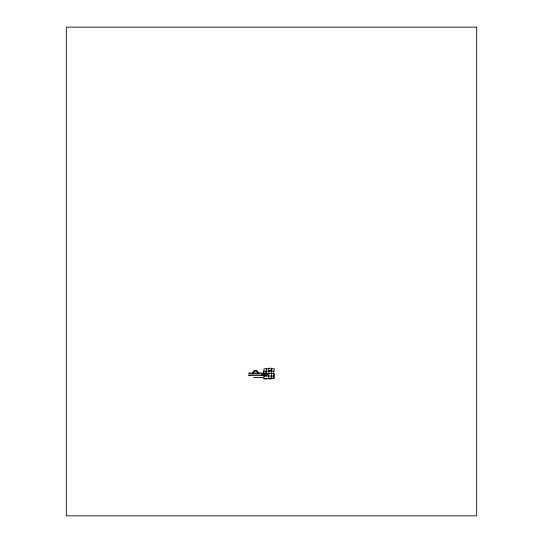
<?xml version="1.0" encoding="UTF-8"?>
<svg xmlns="http://www.w3.org/2000/svg" width="543" height="543" viewBox="0 0 543 543"><rect width="100%" height="100%" fill="white"/><g stroke="black" fill="none" stroke-linecap="round" stroke-linejoin="round"><path stroke-width="0.81" d="M268.839 368.724L263.966 368.724L263.966 371.154M271.269 368.724L274.201 368.724L274.201 371.154L263.47 371.154L263.47 373.591M268.839 370.659L271.269 370.659L271.269 368.222L268.839 368.222L268.778 378.559M248.762 373L264.387 373M263.966 373.231L266.403 373.231M266.403 373.591L273.706 373.591M248.26 373.998L267.305 373.998L267.305 374.894L261.624 374.894M262.405 375.098L263.396 375.098M248.26 375.498L263.301 375.498M249.753 375.695L250.744 375.695M263.966 375.668L266.403 375.668M263.966 376.027L273.706 376.027M253.425 377.494L263.301 377.494M260.328 377.69L261.292 377.69M265.927 378.423L267.007 378.423M269.518 378.423L267.251 378.559M270.767 378.423L269.762 378.559M270.95 378.423L272.002 378.423M264.706 378.457L265.771 378.512M263.966 378.559L273.706 378.559M266.403 378.96L263.966 378.96L263.966 374.046M268.839 378.96L271.269 378.96M274.201 373.591L274.201 378.457L265.948 378.559M273.706 371.154L273.706 378.457M272.878 378.559L272.138 378.559M271.771 368.724L271.771 371.154M271.771 376.027L271.595 378.457M271.364 378.457L271.269 371.154M267.204 373.998L267.204 374.894M266.857 373.998L266.857 374.894M266.511 373.998L266.511 374.894M266.403 368.724L266.403 376.027M265.9 371.154L265.9 373.591M265.771 378.559L264.706 378.559M264.482 373.998L264.482 374.894M264.38 373.998L264.38 374.894M264.183 373.998L264.183 374.894M253.289 373.265A2.233 2.233 0 0 1 255.522 371.032A2.233 2.233 0 0 1 257.755 373.265M252.78 373.265A2.749 2.749 0 0 1 255.522 370.516A2.749 2.749 0 0 1 258.271 373.265M476.686 27.15L66.314 27.15L66.314 515.85L476.686 515.85L476.686 27.15"/></g></svg>
